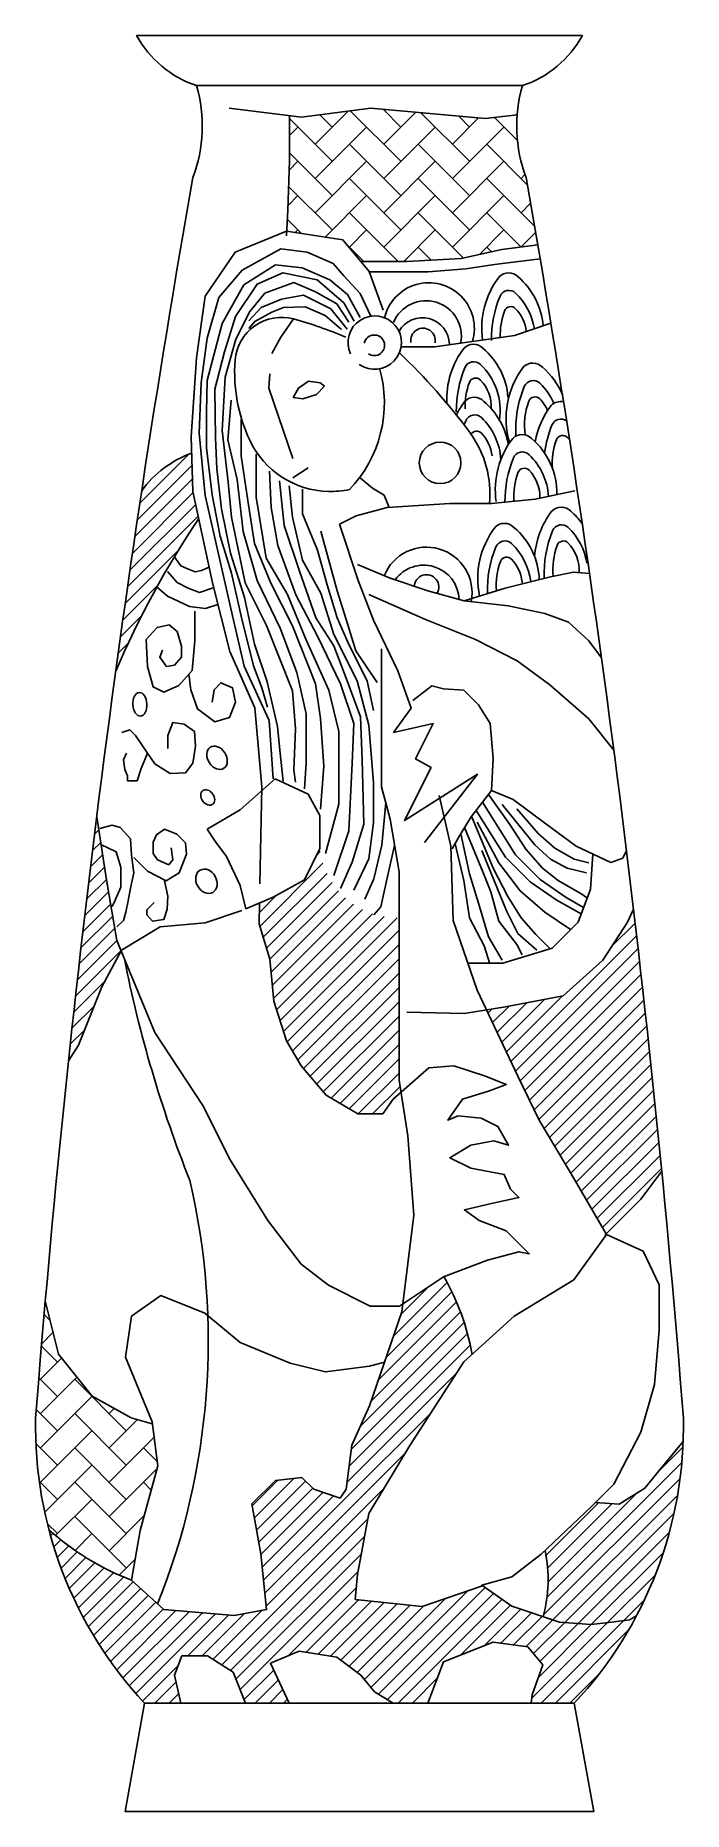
# Model space of a CAD drawing. Extents: x 1365 to 1599, y 208 to 850.
import ezdxf

# ---------------------------------------------------------------- set-up
doc = ezdxf.new("R2010")
doc.units = 0
doc.header["$LTSCALE"] = 10
doc.header["$MEASUREMENT"] = 0
for name, color, linetype in [('3', 3, 'CONTINUOUS'), ('4', 4, 'CONTINUOUS'), ('7', 7, 'CONTINUOUS'), ('BH', 3, 'CONTINUOUS')]:
    doc.layers.add(name, color=color, linetype=linetype)
pattern_1 = [(45, (-1226.8477, -2605.0555), (-2.586976, 2.586976), [])]
pattern_2 = [(45, (-9312.663, -2516.768), (1e-15, 12.417485), [26.341463, -8.780488]), (135, (-9306.455, -2510.559), (1e-15, 12.417485), [26.341463, -8.780488])]

msp = doc.modelspace()

# ---------------------------------------------------------------- hatches: boundary and pattern name
at = {"layer": 'BH'}
h = msp.add_hatch(dxfattribs=at)
h.set_pattern_fill('AR-HBONE', color=256, scale=2.195122, style=0)
h.set_pattern_definition(pattern_2)
h.paths.add_polyline_path([(1485.88, 824.19), (1460.81, 820.93), (1456.45, 821.47), (1456.45, 805.15), (1455.91, 787.19), (1455.46, 779.64), (1475.74, 776.47), (1482.24, 768.69), (1498.96, 768.69), (1518.57, 769.78), (1533.28, 773.04), (1546.24, 774.73, 0.001314), (1542.03, 799.03, -0.110574), (1538.8, 821.76), (1527.29, 820.38)])
h = msp.add_hatch(dxfattribs=at)
h.set_pattern_fill('ANSI31', color=256, scale=29.268293, style=0)
h.set_pattern_definition(pattern_1)
h.paths.add_polyline_path([(1393.64, 620.38, -0.046458), (1423.65, 675.62), (1421.57, 685.44), (1421.12, 699.27, 0.150757), (1403.03, 685.7, 0.003515)])
h = msp.add_hatch(dxfattribs=at)
h.set_pattern_fill('ANSI31', color=256, scale=29.268293, style=0)
h.set_pattern_definition(pattern_1)
h.paths.add_polyline_path([(1376.55, 479.3), (1380.22, 485.03), (1388.66, 506.11), (1395.59, 519.26), (1394.09, 522.91), (1390.31, 544.83), (1386.75, 567.7, 0.00474)])
h = msp.add_hatch(dxfattribs=at)
h.set_pattern_fill('ANSI31', color=256, scale=29.268293, style=0)
h.set_pattern_definition(pattern_1)
h.paths.add_polyline_path([(1496.08, 518.04), (1496.08, 531.14, -0.387669), (1467.47, 556.15), (1461.84, 544.9), (1450.59, 538.58), (1445.67, 536.47), (1445.56, 528.96), (1449.35, 516.11), (1450.86, 500.99), (1455.4, 486.62), (1460.7, 477.55), (1469.78, 466.97), (1481.13, 460.16), (1490.22, 460.16), (1494, 465.46), (1496.79, 467.93), (1496.08, 472.38), (1496.08, 486.18)])
h = msp.add_hatch(dxfattribs=at)
h.set_pattern_fill('ANSI31', color=256, scale=29.268293, style=0)
h.set_pattern_definition(pattern_1)
h.paths.add_polyline_path([(1580.89, 534.23), (1578.69, 529.6), (1569.76, 515.74), (1555.39, 502.87), (1534.57, 498.9), (1527.77, 497.77), (1539.04, 473.85), (1546.78, 457.89), (1559.55, 436.36), (1570.99, 416.77), (1583.57, 429.33), (1591.08, 439.47, 0.005076)])
h.paths.add_polyline_path([(1598.84, 341.52), (1590.73, 331.79), (1585.01, 324.66), (1575.72, 318.95), (1566.99, 319.44), (1565.54, 317.98), (1548.92, 302.14, -0.119476), (1548.21, 278.17), (1554.06, 276.22), (1565.54, 275.4), (1572.91, 276.22), (1579.47, 277.04), (1581.94, 278.43, 0.112784)])
h = msp.add_hatch(dxfattribs=at)
h.set_pattern_fill('ANSI31', color=256, scale=29.268293, style=0)
h.set_pattern_definition(pattern_1)
h.paths.add_polyline_path([(1519.58, 370.42), (1522.49, 373.07, 0.086911), (1512.31, 401.25), (1512.17, 401.2), (1497.5, 391.43), (1497.15, 388.5), (1485.45, 354.52), (1479.04, 340.2), (1476.92, 324.28), (1475.06, 321.5), (1478.76, 311.59), (1483.58, 306.78), (1485.2, 315.52), (1499.96, 340.09)])
h = msp.add_hatch(dxfattribs=at)
h.set_pattern_fill('AR-HBONE', color=256, scale=2.195122, style=0)
h.set_pattern_definition(pattern_2)
h.paths.add_polyline_path([(1408.88, 332.77), (1406.86, 347.95), (1399.23, 350.13), (1385.06, 357.99), (1372.98, 373.19), (1368.17, 392.43, 0.002267), (1364.67, 350, 0.069609), (1369.46, 309.66, 0.090056), (1399.31, 291.36), (1402.5, 309.41)])
h = msp.add_hatch(dxfattribs=at)
h.set_pattern_fill('ANSI31', color=256, scale=29.268293, style=0)
h.set_pattern_definition(pattern_1)
h.paths.add_polyline_path([(1504.51, 281.83), (1480.28, 284.41), (1481.1, 293.42), (1483.58, 306.78), (1478.76, 311.59), (1475.06, 321.5), (1474.79, 321.09), (1465.22, 324.28), (1460.97, 328.53), (1451.4, 327.46), (1442.9, 318.97), (1446.09, 300.92), (1448.21, 280.75), (1436.52, 278.62), (1411.01, 280.75), (1399.31, 291.36, -0.090056), (1369.46, 309.66, 0.124118), (1404.09, 246.89), (1417.17, 246.89), (1414.85, 256.96), (1417.56, 264.02), (1426.81, 264.02), (1436.05, 258.05), (1440.62, 246.89), (1456.38, 246.89), (1449.64, 261.3), (1459.98, 265.65), (1473.57, 263.48), (1482.27, 256.96), (1487.16, 250.99), (1494, 246.89), (1506.49, 246.89), (1512.17, 261.85), (1530.12, 268.91), (1542.62, 267.28), (1548.06, 260.76), (1544.25, 249.9), (1543.82, 246.89), (1559.48, 246.89, 0.066304), (1581.94, 278.43), (1579.47, 277.04), (1572.91, 276.22), (1565.54, 275.4), (1554.06, 276.22), (1536.85, 281.95), (1526.27, 289.35)])

# ---------------------------------------------------------------- linework, layer by layer
at = {"layer": '3'}
for points in [[(1434.66, 824.19), (1460.81, 820.93), (1485.88, 824.19), (1527.29, 820.38), (1538.8, 821.76)], [(1456.45, 821.47), (1456.45, 805.15), (1455.91, 787.19), (1455.36, 777.94)], [(1490.4, 751.01), (1485.3, 765.01), (1475.74, 776.47), (1455.35, 779.66), (1436.86, 772.02), (1426.03, 756.1), (1422.84, 733.82), (1420.93, 705.17), (1421.57, 685.44), (1428.58, 652.33), (1434.95, 627.5), (1443.88, 607.13), (1446.42, 578.48), (1445.79, 543.47)], [(1453.4, 773.24), (1439.33, 765.51), (1430.89, 755.68), (1426.67, 740.92), (1424.56, 724.76), (1423.86, 706.5), (1425.97, 684.02), (1430.89, 662.24), (1435.82, 640.46), (1440.04, 622.19), (1449.18, 602.52), (1450.59, 581.44)], [(1453.4, 773.24), (1462.9, 772.05), (1472.23, 767.88), (1476.16, 763.46), (1482.06, 757.09), (1485.89, 748.87)], [(1482.04, 748.38), (1477.48, 756.69), (1471.04, 762.05), (1461.11, 766.34), (1451.44, 767.41), (1439.9, 760.17), (1432.12, 746.23), (1426.75, 725.59), (1426.46, 714.22), (1426.46, 701.24), (1428.46, 684.26), (1431.46, 669.28), (1435.46, 655.8), (1438.96, 640.32), (1443.46, 622.35), (1446.46, 614.36), (1448.46, 607.37)], [(1479.81, 747.01), (1476.11, 753.75), (1466.52, 762.01), (1454.11, 764.62), (1444.75, 760.49), (1436.91, 748.75), (1432.99, 735.91), (1429.5, 722.43), (1429.72, 704.81), (1430.24, 693.64), (1431.89, 679.2), (1435.19, 663.11), (1440.15, 647.03), (1443.86, 630.12), (1448.41, 616.5), (1452.12, 600.42), (1452.95, 591.75), (1454.19, 580.62)], [(1477.96, 746.68), (1473.55, 753.29), (1465.82, 757.7), (1458.09, 761.01), (1447.6, 757.15), (1442.08, 750.54), (1437.11, 740.61), (1433.25, 726.83), (1432.15, 707.53), (1434.35, 688.78), (1435.46, 676.1), (1440.43, 652.39), (1448.15, 636.95), (1457.54, 613.24), (1458.64, 599.46), (1458.09, 584.57), (1458.64, 580.16)], [(1477.36, 744.16), (1471.42, 751.58), (1461.52, 756.52), (1453.6, 755.04), (1446.17, 752.07), (1441.72, 747.13)], [(1475.3, 744), (1469.37, 749.08), (1462.16, 752.25), (1454.32, 752.04), (1450.08, 750.35), (1443.93, 746.96), (1441.81, 744.42)], [(1457.97, 747.86), (1453.34, 741.25), (1450.04, 735.31)], [(1449.38, 728.05), (1449.05, 722.76), (1457.64, 697.34)], [(1457.85, 719.39), (1459.76, 722.83), (1463.4, 725.31), (1467.6, 724.74), (1469.13, 723.6)], [(1469.13, 723.6), (1466.26, 720.54), (1461.29, 719.01), (1457.85, 719.39)], [(1435.32, 718.52), (1434.21, 704.12), (1437.54, 689.72), (1439.76, 670.89), (1444.75, 653.16), (1453.07, 636), (1459.17, 619.94), (1462.49, 604.98), (1462.49, 587.26), (1461.94, 577.85)], [(1439.01, 711.42), (1439.01, 698.28), (1441.4, 682.16), (1443.79, 666.63), (1449.77, 652.29), (1457.55, 636.76), (1465.92, 615.86), (1467.72, 603.31), (1468.91, 585.99), (1467.72, 570.46)], [(1444.39, 698.88), (1444.39, 683.35), (1447.98, 661.25), (1455.75, 648.11), (1462.33, 631.98), (1470.71, 613.47), (1474.3, 598.54), (1474.3, 572.26), (1469.51, 554.34)], [(1472.55, 546.47), (1477.93, 562.6), (1479.13, 587.09), (1479.72, 601.42), (1474.94, 615.76), (1466.57, 633.08), (1458.79, 648.01), (1452.21, 665.93), (1449.82, 679.67), (1449.22, 692.81)], [(1452.81, 689.23), (1454.6, 673.1), (1459.99, 656.97), (1465.97, 639.65), (1472.55, 629.5), (1477.33, 616.95), (1482.12, 603.81), (1482.71, 588.28), (1483.31, 564.99), (1479.13, 551.25), (1474.94, 541.7)], [(1457.64, 690.41), (1463.26, 694.04)], [(1482.14, 690.26), (1486.55, 686.63), (1490.7, 684.04), (1492.56, 679.66)], [(1456.4, 687.43), (1457.59, 676.08), (1461.18, 660.56), (1467.76, 648.61), (1472.55, 633.68), (1480.92, 616.95), (1485.11, 600.83), (1486.9, 579.92), (1486.9, 565.59), (1485.11, 552.45), (1479.72, 541.1)], [(1461.18, 686.24), (1461.18, 677.28), (1466.57, 664.14), (1470.15, 651.6), (1473.74, 639.65), (1477.93, 630.09), (1484.51, 616.95), (1486.9, 606.2)], [(1467.78, 671.04), (1473.73, 649.41), (1477.55, 637.1), (1480.52, 627.77), (1488.17, 616.32)], [(1412.39, 656.48), (1415.81, 652.53), (1419.77, 650.43), (1423.98, 648.85), (1429.25, 650.69)], [(1414.73, 661.86), (1417.12, 658.47), (1419.38, 657.59), (1422.4, 656.34), (1424.66, 656.84), (1427.38, 657.99)], [(1408.7, 650.69), (1412.39, 647.53), (1420.29, 643.85), (1426.09, 643.06), (1430.58, 644.55)], [(1422.26, 642.08), (1422.26, 631.35), (1421.29, 620.62), (1416.4, 615.25), (1411.03, 612.81), (1407.12, 614.76), (1405.16, 622.08), (1404.68, 631.84), (1408.58, 636.23), (1412.98, 637.2), (1415.91, 634.76), (1417.38, 629.4), (1417.38, 625.49), (1414.93, 622.57), (1412, 622.08), (1409.56, 625.49), (1410.54, 627.93)], [(1420.06, 619.27), (1420.82, 613.59), (1423.19, 606.75), (1429.51, 602.01), (1434.78, 603.59), (1436.89, 609.12), (1435.84, 614.38), (1431.62, 616.22), (1429.25, 613.59), (1428.46, 609.12)], [(1395.81, 598.25), (1398.74, 599.13), (1400.79, 597.08), (1405.17, 590.66), (1407.81, 586.86), (1413.36, 583.36), (1418.92, 583.65), (1421.55, 587.15), (1422.43, 593.29), (1422.14, 598.55), (1418.34, 601.17), (1414.24, 601.76), (1412.49, 597.08), (1412.49, 594.16), (1412.49, 592.41)], [(1405.17, 590.66), (1402.83, 585.11), (1401.37, 580.73), (1397.86, 580.73), (1397.86, 582.48), (1396.98, 584.82), (1396.4, 588.32), (1397.57, 590.66)], [(1426.67, 563.17), (1438.63, 570.2), (1451.29, 581.44), (1463.25, 575.82), (1467.47, 568.09), (1467.47, 556.15), (1461.84, 544.9), (1450.59, 538.58), (1440.74, 534.37), (1438.63, 542.8), (1433.71, 553.34), (1429.49, 558.96), (1426.67, 563.17)], [(1491.3, 572.72), (1489.89, 557.47), (1487.03, 545.24), (1483.77, 537.9)], [(1526.3, 572.97), (1538.23, 553.92), (1547.18, 544.98), (1556.53, 538.48), (1562.83, 534.89)], [(1528.45, 575.72), (1536.2, 564.88), (1541.89, 555.95), (1547.99, 549.04), (1553.68, 544.57), (1562.22, 539.7), (1563.85, 538.48)], [(1533.35, 572.19), (1545.14, 557.57), (1550.84, 552.29), (1556.94, 549.04), (1563.85, 547.42)], [(1522.33, 567.87), (1530.1, 549.04), (1535.38, 538.89), (1540.26, 531.17), (1545.55, 525.08), (1550.67, 519.97)], [(1523.99, 570), (1534.57, 553.1), (1543.52, 544.17), (1552.87, 537.67), (1561.93, 532.5)], [(1524.4, 565.69), (1532.13, 551.07), (1539.86, 540.92), (1548.8, 533.2), (1558.07, 526.84)], [(1538.64, 570.57), (1546.36, 561.63), (1552.46, 556.35), (1559.38, 552.29), (1564.67, 551.07)], [(1387.92, 563.49), (1392.3, 564.66), (1395.23, 563.79), (1399.03, 559.7), (1399.32, 553.85), (1400.2, 547.43), (1399.03, 541.88), (1398.15, 537.21), (1397.28, 533.12), (1396.4, 530.19), (1394.06, 527.86)], [(1400.2, 552.98), (1405.17, 548.01), (1411.9, 544.51), (1416.58, 547.43), (1419.21, 554.15), (1418.92, 558.24), (1415.7, 561.45), (1411.32, 563.2), (1408.39, 561.16), (1407.22, 558.53), (1407.22, 554.44), (1408.68, 552.1), (1412.78, 550.35), (1414.24, 552.1), (1413.66, 556.48)], [(1518.38, 561.5), (1521.55, 547.01), (1524.81, 536.45), (1528.47, 524.27), (1533.35, 515.74)], [(1519.81, 563.82), (1526.43, 547.82), (1529.28, 540.51), (1532.13, 529.95), (1538.64, 521.42), (1540.67, 517.77)], [(1388.21, 557.65), (1393.77, 555.02), (1395.52, 549.47), (1395.52, 542.17), (1393.47, 537.5), (1392.3, 535.16)], [(1494.49, 557.32), (1491.93, 546.05), (1489.48, 535.05), (1487.03, 532.19)], [(1516.37, 557.95), (1519.52, 544.57), (1521.55, 531.17), (1526.84, 521.02), (1528.88, 514.52)], [(1526.03, 555.54), (1534.98, 533.61), (1539.04, 525.49), (1545.96, 519.39)], [(1411.32, 544.51), (1412.49, 538.96), (1412.19, 534.28), (1411.02, 530.49), (1406.93, 529.9), (1404.88, 532.24), (1404.88, 533.99), (1407.51, 536.62)], [(1439.27, 533.74), (1425.94, 529.3), (1409.76, 527.89), (1395.69, 519.46), (1388.66, 506.11), (1380.22, 485.03), (1376.55, 479.3)]]:
    msp.add_lwpolyline(points, dxfattribs=at)
for points in [[(1548.18, 745.44, 0.199825), (1539.12, 763.11, 0.419986), (1532.3, 763.17, 0.19974), (1526.31, 740.26, 0.19974)], [(1545.02, 744.35, 0.160048), (1538.26, 757.24, 0.529895), (1532.6, 756.07, 0.100658), (1529.5, 740.05)], [(1542.09, 743.35, 0.165663), (1538.26, 751.58, 0.555991), (1534.2, 750.73, 0.09749), (1532.71, 741.16)], [(1476.81, 741.25, 0.035399), (1457.97, 747.86, 0.469919), (1436.82, 733, 0.130738), (1442.11, 703.94, 0.284352), (1470.53, 685.45, 0.054661), (1478.14, 686.11, 0.266302), (1489.04, 730.03, 0.266302)], [(1535.49, 719.59, 0.199825), (1526.42, 737.27, 0.419986), (1519.6, 737.33, 0.174803), (1513.35, 717.37, 0.174803)], [(1532.41, 711.3, 0.2409), (1525.57, 731.4, 0.529895), (1519.9, 730.23, 0.100658), (1516.8, 714.21)], [(1529.46, 715.39, 0.204574), (1525.57, 725.74, 0.555991), (1521.51, 724.89, 0.09749), (1520.02, 715.32)], [(1555.19, 720.36, 0.122107), (1547.91, 730.45, 0.419986), (1541.09, 730.5, 0.238832), (1536.07, 703.1)], [(1552.11, 717.34, 0.095552), (1547.05, 724.58, 0.529895), (1541.39, 723.4, 0.112193), (1538.35, 705.52)], [(1535.58, 702.35, 0.179867), (1526.75, 718.05, 0.419986), (1519.93, 718.11, 0.047945), (1516.83, 713.09)], [(1549.81, 714.74, 0.089682), (1547.05, 718.92, 0.555991), (1542.99, 718.06, 0.123639), (1541.74, 705.92)], [(1555.59, 717.84, 0.260793), (1551.1, 716.56, 0.118134), (1545.31, 703.42, 0.118134)], [(1532.93, 697.01, 0.185419), (1525.9, 712.18, 0.529895), (1520.23, 711.01, 0.010078), (1519.63, 709.47, 0.010078)], [(1529.72, 698.29, 0.165663), (1525.9, 706.52, 0.484317), (1522.08, 706.16, 0.484317)], [(1556.67, 710.97, 0.483364), (1551.4, 709.46, 0.063906), (1548.68, 699.41, 0.063906)], [(1553.14, 684.27, 0.226752), (1544, 704.61, 0.419986), (1537.18, 704.66, 0.19974), (1531.19, 681.75, 0.19974)], [(1557.71, 704.25, 0.017322), (1557.06, 704.98, 0.555991), (1553, 704.12, 0.10506), (1551.56, 693.81, 0.10506)], [(1550.17, 683.64, 0.184572), (1543.14, 698.74, 0.529895), (1537.48, 697.56, 0.100658), (1534.38, 681.55)], [(1547.04, 682.99, 0.199798), (1543.14, 693.08, 0.555991), (1539.08, 692.22, 0.105229), (1537.64, 681.89)], [(1562.33, 673.8, 0.059445), (1558.16, 678.28, 0.419986), (1551.34, 678.34, 0.145974), (1545.13, 661.84)], [(1546.79, 653.56, 0.211841), (1537.65, 672.43, 0.419986), (1530.83, 672.49, 0.216843), (1525.19, 647.58, 0.19974)], [(1564.07, 659.52, 0.160048), (1557.3, 672.41, 0.529895), (1551.64, 671.23, 0.108164), (1548.57, 654)], [(1543.69, 652.79, 0.169871), (1536.8, 666.56, 0.529895), (1531.13, 665.38, 0.106159), (1528.05, 648.48)], [(1561.18, 656.06, 0.210792), (1557.3, 666.75, 0.555991), (1553.24, 665.9, 0.113169), (1551.86, 654.78)], [(1540.68, 652.03, 0.177222), (1536.8, 660.9, 0.555991), (1532.74, 660.04, 0.107402), (1531.31, 649.5)]]:
    msp.add_lwpolyline(points, format="xyb", dxfattribs=at)
msp.add_circle((1510.95, 695.79), 7.53, dxfattribs=at)
for centre, radius, start, end in [((1506.86, 744.5), 16.47, 343.20169, 167.58078), ((1505.87, 741.7), 12.75, 348.38871, 157.4879), ((1487.29, 739.31), 9.67, 234.53354, 204.9704), ((1504.55, 738.52), 9.76, 1.31207, 150.05808), ((1487.15, 738.34), 3.73, 234.57262, 167.65775), ((1504.75, 740.09), 4.45, 349.39932, 188.86663), ((1353.46, 583.81), 208.34, 36.11035, 46.75303), ((1491.44, 684.46), 37.54, 354.89078, 36.11035), ((1506.01, 648.81), 16.47, 348.69668, 158.13179), ((1505.03, 646.01), 12.75, 1.72649, 144.35199), ((1506.06, 650.85), 4.45, 329.17953, 176.41513), ((1434.76, 382.71), 97.99, 228.20689, 248.79063)]:
    msp.add_arc(centre, radius, start, end, dxfattribs=at)
for centre, major_axis, ratio in [((1402.36, 608.39), (-0.23, 4.27), 0.599317), ((1430.27, 589.07), (-2.48, 3.82), 0.729111), ((1426.89, 574.68), (-1.8, 2.47), 0.723923), ((1426.44, 544.34), (-2.25, 4.05), 0.783089)]:
    msp.add_ellipse(centre, major_axis=major_axis, ratio=ratio, dxfattribs=at)
at = {"layer": '4'}
for p, q in [((1422.85, 832.31), (1540.73, 832.31)), ((1404.09, 246.89), (1559.48, 246.89))]:
    msp.add_line(p, q, dxfattribs=at)
msp.add_lwpolyline([(1562.38, 850.45, -0.190022), (1540.73, 832.31, 0.162657), (1542.03, 799.03, -0.024122), (1598.91, 350, -0.195415), (1559.48, 246.89), (1566.55, 207.67), (1397.03, 207.67), (1404.09, 246.89, -0.195415), (1364.67, 350, -0.024122), (1421.55, 799.03, 0.162657), (1422.85, 832.31, -0.190022), (1401.2, 850.45)], format="xyb", close=True, dxfattribs=at)
at = {"layer": '7'}
for points in [[(1482.24, 768.69), (1498.96, 768.69), (1518.57, 769.78), (1533.28, 773.04), (1546.24, 774.73)], [(1485.35, 764.88), (1506.58, 764.88), (1520.21, 765.97), (1530.56, 767.6), (1547.1, 769.66)], [(1496.62, 737.82), (1509.07, 737.82), (1537.81, 741.88), (1550.99, 746.39)], [(1559.62, 685.63), (1545.31, 682.62), (1529.49, 681.12), (1514.43, 681.12), (1491.83, 679.61), (1480.53, 676.6), (1474.51, 673.59)], [(1474.51, 673.59), (1481.32, 653.24), (1486.91, 638.89), (1495.69, 620.55), (1500.48, 606.99), (1494.09, 598.22), (1508.46, 601.41), (1502.07, 588.65), (1507.66, 585.47), (1498.08, 566.33), (1524.42, 583.07), (1505.27, 558.36)], [(1481.06, 659.03), (1492.88, 654.04), (1506.52, 649.5), (1519.7, 645.86), (1535.61, 644.05), (1548.79, 641.32), (1557.43, 638.15), (1564.7, 631.34), (1569.27, 625.25)], [(1519.7, 645.86), (1534.42, 650.47), (1550.9, 654.59), (1559.14, 656.23), (1564.97, 655.75)], [(1573.75, 591.78), (1564.7, 603.19), (1550.61, 615.45), (1538.79, 624.07), (1523.79, 631.79), (1505.61, 639.05), (1485.16, 648.13)], [(1489.71, 628.46), (1489.71, 589.18), (1489.71, 578.56), (1492.89, 566.88), (1496.08, 547.77), (1496.08, 518.04), (1496.08, 486.18), (1496.08, 472.38), (1499.27, 452.21), (1501.4, 423.54), (1497.15, 388.5), (1485.45, 354.52), (1479.04, 340.2), (1476.92, 324.28), (1474.79, 321.09), (1465.22, 324.28), (1460.97, 328.53), (1451.4, 327.46), (1442.9, 318.97), (1446.09, 300.92), (1448.21, 280.75), (1436.52, 278.62), (1411.01, 280.75), (1399.31, 291.36), (1402.5, 309.41), (1408.88, 332.77), (1406.76, 348.7), (1397.19, 372.06), (1399.31, 386.92), (1409.94, 394.36), (1425.89, 387.98), (1438.65, 377.37), (1456.72, 369.93), (1469.47, 366.75), (1485.42, 368.87), (1490.89, 370.33)], [(1501.11, 609.81), (1507.97, 615.08), (1512.18, 614.02), (1519.56, 613.5), (1524.83, 608.23), (1529.05, 601.39), (1530.1, 588.75), (1529.58, 577.17), (1522.2, 567.69), (1517.98, 560.85), (1515.35, 556.11)], [(1510.65, 575.37), (1514.77, 557.08), (1515.69, 530.1), (1524.39, 504.94), (1539.04, 473.85), (1546.78, 457.89), (1559.55, 436.36), (1571.17, 416.45), (1559.24, 400.13), (1537.76, 386.93), (1519.58, 370.42)], [(1529.58, 577.17), (1537.42, 573.9), (1549.15, 565.11), (1560.16, 557.05), (1572.63, 551.19), (1577.03, 552.65), (1578.34, 555.49)], [(1386.75, 567.7), (1390.31, 544.83), (1394.09, 522.91), (1407.72, 489.65), (1425.13, 463.19), (1434.96, 443.53), (1448.59, 421.61), (1460.7, 405.73), (1470.54, 398.17), (1485.68, 390.61), (1496.27, 390.61), (1512.17, 401.2), (1528.06, 407.25), (1539.41, 410.27), (1543.2, 409.51), (1540.17, 412.54), (1534.87, 417.83), (1525.03, 421.61), (1519.73, 425.39), (1529.57, 427.66), (1539.41, 429.92), (1536.39, 432.95), (1534.12, 438.24), (1522.01, 440.51), (1514.44, 444.29), (1522.01, 448.82), (1530.33, 450.34), (1535.63, 448.82), (1531.84, 455.63), (1525.79, 458.65), (1517.46, 459.41), (1513.68, 457.9), (1518.98, 465.46), (1528.82, 468.48), (1534.87, 470.75), (1527.3, 473.77), (1515.95, 477.55), (1506.87, 476.8), (1500.81, 471.5), (1494, 465.46), (1490.22, 460.16), (1481.13, 460.16), (1469.78, 466.97), (1460.7, 477.55), (1455.4, 486.62), (1450.86, 500.99), (1449.35, 516.11), (1445.56, 528.96), (1445.67, 536.47)], [(1521.18, 514.75), (1533.58, 514.75), (1551.42, 520.19), (1560.84, 529.6), (1565.3, 541.49), (1566.23, 554.19)], [(1498.88, 496.92), (1519.7, 496.43), (1534.57, 498.9), (1555.39, 502.87), (1569.76, 515.74), (1578.69, 529.6), (1580.89, 534.23)], [(1591.08, 439.47), (1583.57, 429.33), (1570.46, 416.23)], [(1571.17, 416.45), (1584.39, 410.5), (1590.13, 398.22), (1590.13, 381.84), (1588.49, 362.19), (1583.57, 345), (1573.73, 326.17), (1565.54, 317.98), (1547.5, 300.79), (1536.85, 292.6), (1526.01, 289.54), (1536.85, 281.95), (1554.06, 276.22), (1565.54, 275.4), (1572.91, 276.22), (1579.47, 277.04), (1581.94, 278.43)], [(1368.17, 392.43), (1372.98, 373.19), (1385.06, 357.99), (1399.23, 350.13), (1406.86, 347.95)], [(1519.58, 370.42), (1499.96, 340.09), (1485.2, 315.52), (1481.1, 293.42), (1480.28, 284.41)], [(1566.99, 319.44), (1575.72, 318.95), (1585.01, 324.66), (1590.73, 331.79), (1598.84, 341.52)], [(1526.27, 289.35), (1504.51, 281.83), (1480.28, 284.41)], [(1440.62, 246.89), (1436.05, 258.05), (1426.81, 264.02), (1417.56, 264.02), (1414.85, 256.96), (1417.17, 246.89)], [(1456.38, 246.89), (1449.64, 261.3), (1459.98, 265.65), (1473.57, 263.48), (1482.27, 256.96), (1487.16, 250.99), (1494, 246.89)], [(1506.49, 246.89), (1512.17, 261.85), (1530.12, 268.91), (1542.62, 267.28), (1548.06, 260.76), (1544.25, 249.9), (1543.82, 246.89)]]:
    msp.add_lwpolyline(points, dxfattribs=at)
msp.add_lwpolyline([(1408.78, 282.77, 0.153089), (1420.45, 436, -0.045996), (1396.75, 516.44)], format="xyb", dxfattribs=at)
for centre, radius, start, end in [((1705.27, 486.89), 339.02, 146.17046, 156.8101), ((1436.95, 358.1), 86.85, 9.92835, 29.79687), ((1499.13, 291.62), 50.9, 344.67365, 11.92624)]:
    msp.add_arc(centre, radius, start, end, dxfattribs=at)
at = {"layer": 'BH'}
msp.add_arc((1434.06, 663.17), 38.36, 109.72218, 144.01494, dxfattribs=at)

doc.saveas('drawing.dxf')
